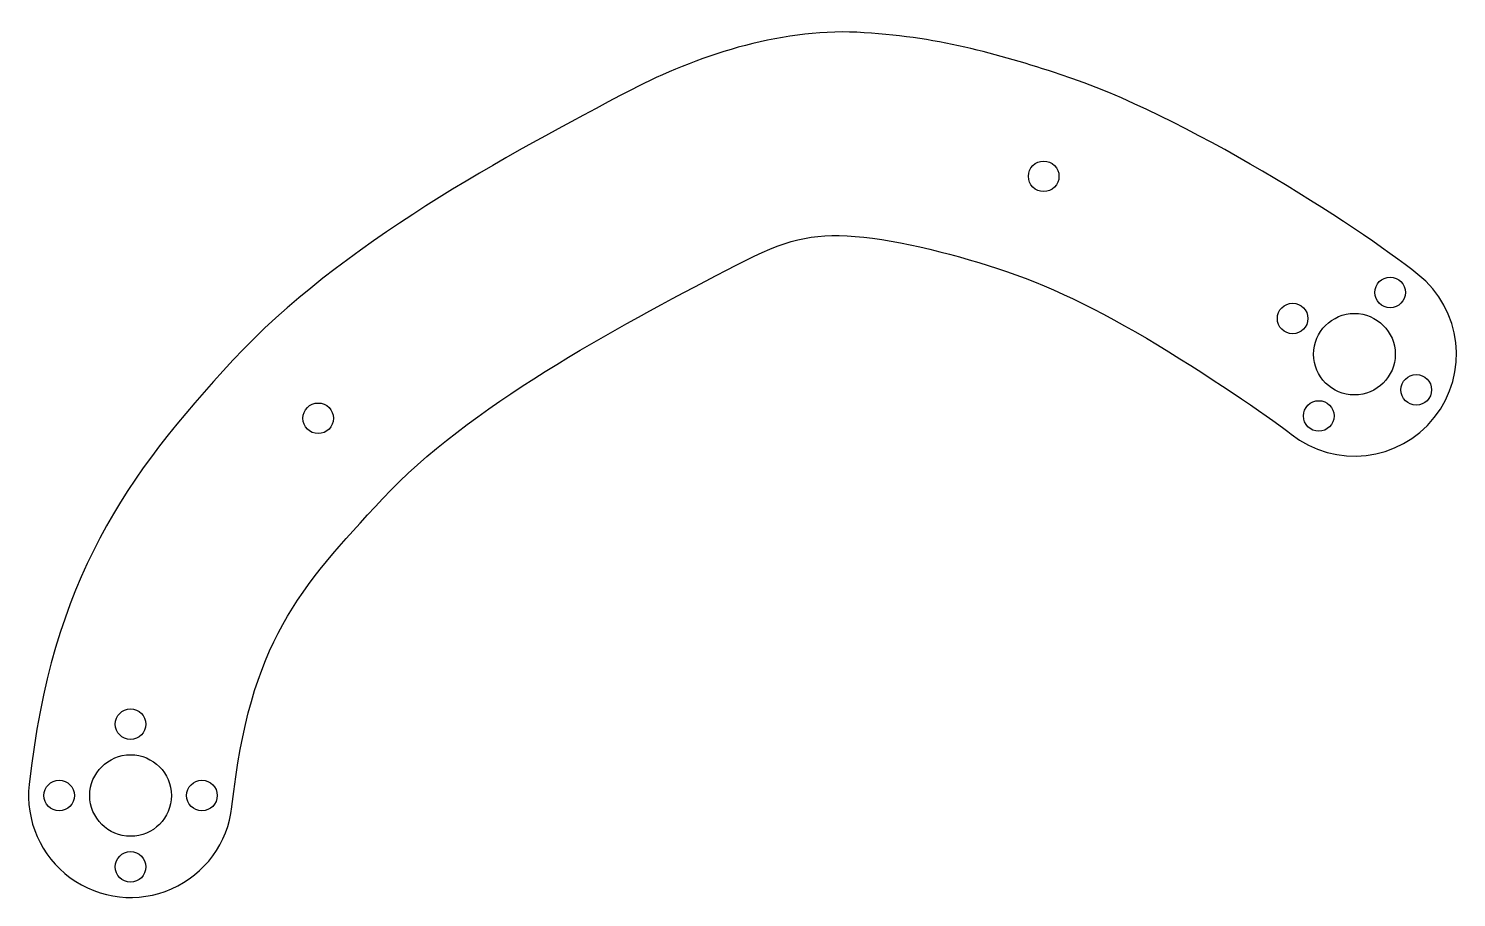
# Model space of a CAD drawing. Header units: millimetres. Extents: x -105 to 35, y -10 to 75.
import ezdxf

# ---------------------------------------------------------------- set-up
doc = ezdxf.new("R2010")
doc.units = ezdxf.units.MM

msp = doc.modelspace()

# ---------------------------------------------------------------- linework, layer by layer
at = {"color": 7, "linetype": 'Continuous', "lineweight": 25}
for centre, radius in [((-5.47, 60.75), 1.5), ((28.5, 49.36), 1.5), ((18.94, 46.8), 1.5), ((25, 43.3), 4), ((31.06, 39.8), 1.5), ((-76.6, 37.01), 1.5), ((21.5, 37.24), 1.5), ((-95, 7), 1.5), ((-95, 0), 4), ((-102, 0), 1.5), ((-88, 0), 1.5), ((-95, -7), 1.5)]:
    msp.add_circle(centre, radius, dxfattribs=at)
for centre, start, end in [((25, 43.3), 231.5525, 51.5525), ((-95, 0), 173.72, 353.72)]:
    msp.add_arc(centre, 10, start, end, dxfattribs=at)
for points, knots in [([(31.22, 51.13), (25.2, 55.91), (8.34, 66.78), (-9.95, 72.74), (-16.07, 74.51), (-31.49, 75.25), (-39.75, 72.45), (-57.99, 62.91), (-74.51, 54.01), (-95.36, 31.46), (-102.72, 21.25), (-104.94, 1.09)], [0, 0, 0, 0, 0.25, 0.25, 0.375, 0.375, 0.5, 0.5, 0.75, 0.75, 1, 1, 1, 1]), ([(-85.06, -1.09), (-83.27, 15.14), (-78.5, 20.25), (-62.01, 38.06), (-47.28, 45.96), (-31.23, 54.33), (-28.95, 55.11), (-20.55, 54.7), (-14.79, 53.27), (-5.23, 50.17), (-0.2, 47.76), (11.58, 40.66), (17.42, 36.55), (18.78, 35.47)], [0, 0, 0, 0, 0.25, 0.25, 0.5, 0.5, 0.625, 0.625, 0.75, 0.75, 0.875, 0.875, 1, 1, 1, 1])]:
    msp.add_open_spline(points, degree=3, knots=knots, dxfattribs=at)

doc.saveas('drawing.dxf')
